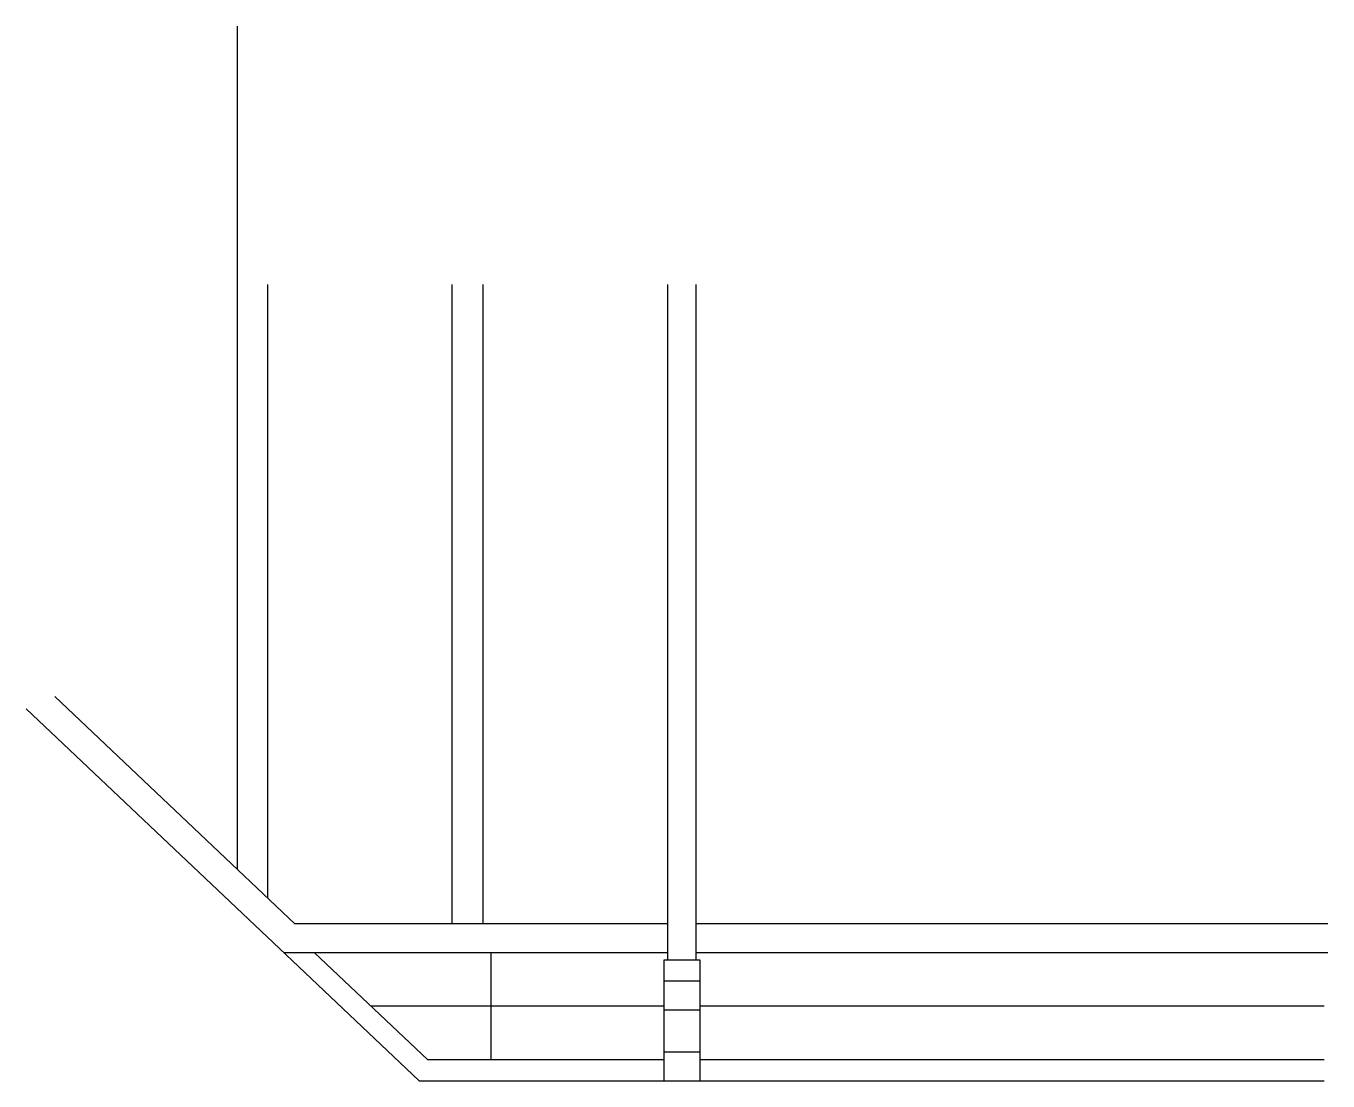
# Model space of a CAD drawing. Header units: metres. Extents: x 3608 to 4470, y 2470 to 3168.
import ezdxf

# ---------------------------------------------------------------- set-up
doc = ezdxf.new("R2010")
doc.units = ezdxf.units.M
for name, color, linetype in [('3', 7, 'Continuous'), ('7', 7, 'Continuous'), ('Painéis', 7, 'Continuous')]:
    doc.layers.add(name, color=color, linetype=linetype)

msp = doc.modelspace()

# ---------------------------------------------------------------- linework, layer by layer
at = {"layer": '3', "color": 7, "lineweight": 25}
for points in [[(4032.72, 2996.94), (4032.72, 2554.94)], [(4051.72, 2554.94), (4051.72, 2996.94)], [(3786.18, 2573.94), (3627.22, 2724.41)], [(3608.22, 2716.23), (3775.87, 2557.54)], [(4032.72, 2573.94), (3786.18, 2573.94)], [(4469.72, 2573.94), (4051.72, 2573.94)], [(3775.87, 2557.54), (3868.42, 2469.94)], [(3778.62, 2554.94), (4032.72, 2554.94)], [(3873.99, 2483.94), (3798.98, 2554.94)], [(4032.72, 2554.94), (4032.72, 2549.94)], [(4051.72, 2554.94), (4469.72, 2554.94)], [(4051.72, 2549.94), (4051.72, 2554.94)], [(4030.22, 2483.94), (3873.99, 2483.94)], [(4467.22, 2483.94), (4054.22, 2483.94)], [(3868.42, 2469.94), (4030.22, 2469.94)], [(4054.22, 2469.94), (4467.22, 2469.94)]]:
    msp.add_lwpolyline(points, dxfattribs=at)
at = {"layer": '7', "color": 7, "lineweight": 25}
for points in [[(4030.22, 2469.94), (4054.22, 2469.94), (4054.22, 2549.94), (4030.22, 2549.94), (4030.22, 2469.94)], [(4030.22, 2516.94), (4054.22, 2516.94), (4054.22, 2535.94), (4030.22, 2535.94), (4030.22, 2516.94)], [(4030.22, 2469.94), (4054.22, 2469.94), (4054.22, 2488.94), (4030.22, 2488.94), (4030.22, 2469.94)]]:
    msp.add_lwpolyline(points, dxfattribs=at)
at = {"layer": 'Painéis', "color": 7, "lineweight": 25}
for p, q in [((3748.22, 2609.88), (3748.22, 3167.94)), ((3768.22, 2590.95), (3768.22, 2996.94)), ((3890.22, 2573.94), (3890.22, 2996.94)), ((3910.72, 2573.94), (3910.72, 2996.94)), ((3915.85, 2554.94), (3915.85, 2483.94)), ((4030.22, 2519.44), (3836.49, 2519.44)), ((4467.22, 2519.44), (4054.22, 2519.44))]:
    msp.add_line(p, q, dxfattribs=at)

doc.saveas('drawing.dxf')
